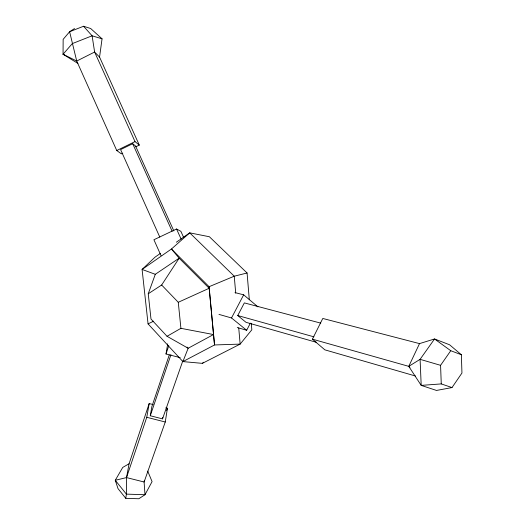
<?xml version="1.0" encoding="UTF-8"?>
<svg xmlns="http://www.w3.org/2000/svg" width="525" height="525" viewBox="0 0 525 525"><rect width="100%" height="100%" fill="white"/><g stroke="black" fill="none" stroke-linecap="round" stroke-linejoin="round"><path stroke-width="0.79" d="M77.923 63.427L63.053 54.259L63.151 39.355L69.615 31.73L74.524 28.54M153.156 404.578L149.185 403.567L129.091 463.739L126.518 477.579L126.381 494.123L125.79 498.343L138.823 498.75L144.992 494.727L152.079 481.609L147.702 471.109M135.706 146.843L139.289 145.09L99.56 57.087L102.053 38.824L90.681 28.514L83.554 26.25L69.615 31.73L76.722 61.051L116.753 150.531L121.347 153.851L122.784 153.149M129.091 463.739L122.738 467.427L115.27 480.283L126.381 494.123L144.992 494.727L144.106 482.002L165.263 422.002L167.429 408.227L165.847 407.82M169.267 354.966L151.856 406.626L150.281 415.748L162.533 418.878L162.783 417.355M180.206 357.656L166.012 353.988L167.711 343.855M144.368 480.46L144.106 482.002L126.518 477.579L115.27 480.283L118.007 488.604L125.79 498.343M126.518 477.579L146.764 417.29L149.185 403.567M166.012 353.988L168.768 345.726M150.281 415.748L170.933 354.703M162.533 418.878L182.72 361.115M166.622 410.53L167.429 408.227M167.042 336.295L180.915 328.328L213.491 334.55L188.16 348.252L167.042 336.295L150.99 319.023L148.24 293.777L155.288 274.306L179.15 258.188L209.173 288.271L214.528 344.958L182.903 361.594L148.057 323.879L142.091 269.437L155.019 257.165L160.361 253.424M409.927 367.421L408.765 366.352L419.521 343.613L434.542 338.966L449.571 344.774L461.37 354.749L461.947 373.032L452.005 387.568L436.498 390.442L421.194 385.383L408.765 366.352L312.408 339.163L322.783 318.458L419.521 343.613M237.261 327.521L246.678 330.271L250.386 323.124M316.647 342.379L246.002 322.311L237.74 315.538L244.348 302.892L320.755 323.131M218.984 314.403L231.518 317.966L243.666 294.827L257.933 306.876M148.24 293.777L161.648 285.016L179.15 258.188L171.445 249.007L142.091 269.437L155.288 274.306M452.005 387.568L441.262 383.913L440.573 365.328L450.758 350.713L461.37 354.749M83.554 26.25L92.098 35.798L94.625 52.034L76.722 61.051L63.053 54.259L72.279 43.621L92.098 35.798L102.053 38.824M187.058 347.071L188.16 348.252L182.903 361.594L202.361 363.359L203.51 362.243M176.374 242.202L189.715 232.851L209.383 236.742L247.078 272.993L249.316 299.775M408.765 366.352L420.092 359.336L434.542 338.966L450.758 350.713M202.361 363.359L240.142 344.105L251.829 329.798L251.285 323.302M116.753 150.531L135.017 141.599L139.289 145.09M173.854 230.961L135.555 145.989L132.681 143.699L120.593 149.605L159.777 237.064M148.057 323.879L153.654 321.182M183.533 237.208L180.869 231.322L176.558 228.998L153.917 239.748L161.024 255.642M161.648 285.016L178.27 302.282L209.173 288.271L209.088 286.702L171.445 249.007L189.715 232.851L234.248 276.202L235.718 293.173M247.078 272.993L234.248 276.202L209.088 286.702L214.528 344.958L240.142 344.105L238.737 327.935M441.262 383.913L421.194 385.383L420.092 359.336L440.573 365.328M146.764 417.29L165.263 422.002M63.053 54.259L64.529 54.639M234.99 292.596L243.666 294.827M237.74 315.538L313.911 336.827M415.419 375.998L324.837 349.834L312.408 339.163M231.518 317.966L246.678 330.271M99.56 57.087L94.625 52.034L135.017 141.599M176.558 228.998L181.125 239.131M132.681 143.699L172.108 231.217M178.27 302.282L180.915 328.328"/></g></svg>
